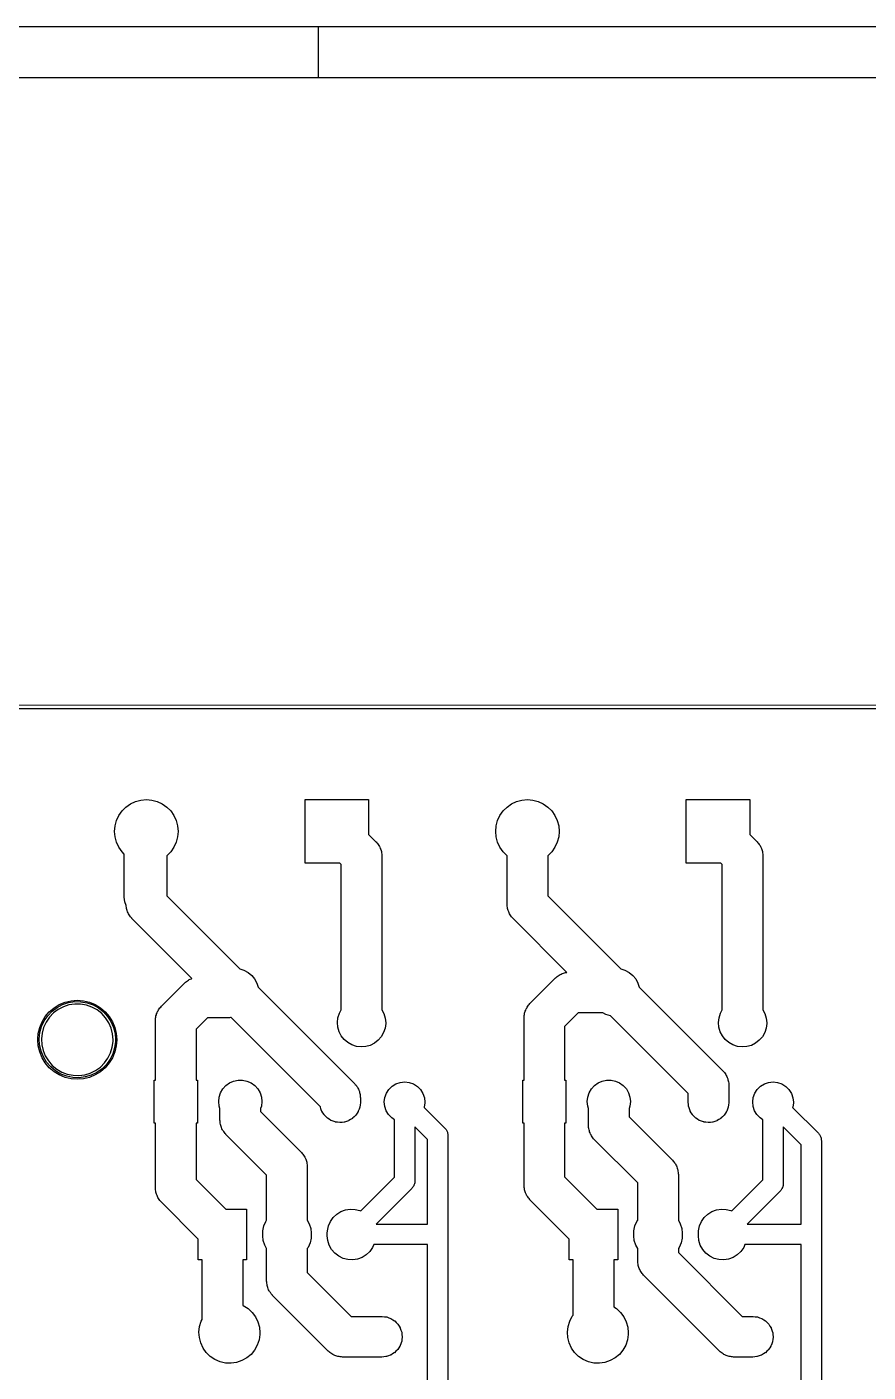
# Model space of a CAD drawing. Extents: x 10 to 287, y -200 to -10.
# Drawn here: x 48.5 to 81.6, y -62.9 to -10 of the extents above; entities that cross this region are included whole.
import ezdxf

# ---------------------------------------------------------------- set-up
doc = ezdxf.new("R2010")
doc.units = 0
doc.layers.add('BLACK', color=7, linetype='CONTINUOUS')

msp = doc.modelspace()

# ---------------------------------------------------------------- linework, layer by layer
at = {"layer": 'BLACK', "linetype": 'CONTINUOUS'}
for p, q in [((287.002, -10), (10, -10)), ((60, -12), (60, -10)), ((285.002, -12), (12, -12)), ((33.4913, -36.6809), (206.846, -36.7288)), ((206.771, -36.8788), (33.5663, -36.8309)), ((52.2713, -40.8619), (52.4254, -40.7078)), ((52.4254, -40.7078), (52.6039, -40.5828)), ((52.6039, -40.5828), (52.8014, -40.4907)), ((52.8014, -40.4907), (53.0118, -40.4343)), ((53.0118, -40.4343), (53.2289, -40.4153)), ((53.2289, -40.4153), (53.446, -40.4343)), ((53.446, -40.4343), (53.6564, -40.4907)), ((53.6564, -40.4907), (53.8539, -40.5828)), ((53.8539, -40.5828), (54.0324, -40.7078)), ((54.0324, -40.7078), (54.1865, -40.8619)), ((59.4789, -42.9153), (59.4789, -40.4153)), ((59.4789, -40.4153), (61.9789, -40.4153)), ((61.9789, -40.4153), (61.9789, -41.784)), ((67.2713, -40.8619), (67.4254, -40.7078)), ((67.4254, -40.7078), (67.6039, -40.5828)), ((67.6039, -40.5828), (67.8014, -40.4907)), ((67.8014, -40.4907), (68.0118, -40.4343)), ((68.0118, -40.4343), (68.2289, -40.4153)), ((68.2289, -40.4153), (68.446, -40.4343)), ((68.446, -40.4343), (68.6564, -40.4907)), ((68.6564, -40.4907), (68.8539, -40.5828)), ((68.8539, -40.5828), (69.0324, -40.7078)), ((69.0324, -40.7078), (69.1864, -40.8619)), ((74.4789, -42.9153), (74.4789, -40.4153)), ((74.4789, -40.4153), (76.9789, -40.4153)), ((76.9789, -40.4153), (76.9789, -41.784)), ((51.9979, -41.4483), (52.0543, -41.2378)), ((52.0543, -41.2378), (52.1464, -41.0403)), ((52.1464, -41.0403), (52.2713, -40.8619)), ((54.1865, -40.8619), (54.3114, -41.0403)), ((54.3114, -41.0403), (54.4035, -41.2378)), ((54.4035, -41.2378), (54.4599, -41.4483)), ((66.9979, -41.4483), (67.0543, -41.2378)), ((67.0543, -41.2378), (67.1464, -41.0403)), ((67.1464, -41.0403), (67.2713, -40.8619)), ((69.1864, -40.8619), (69.3114, -41.0403)), ((69.3114, -41.0403), (69.4035, -41.2378)), ((69.4035, -41.2378), (69.4599, -41.4483)), ((51.9789, -41.6653), (51.9979, -41.4483)), ((51.9979, -41.8824), (51.9789, -41.6653)), ((54.4599, -41.4483), (54.4789, -41.6653)), ((54.4789, -41.6653), (54.4599, -41.8824)), ((61.9789, -41.784), (62.2657, -42.0708)), ((66.9789, -41.6653), (66.9979, -41.4483)), ((66.9979, -41.8824), (66.9789, -41.6653)), ((69.4599, -41.4483), (69.4789, -41.6653)), ((69.4789, -41.6653), (69.4599, -41.8824)), ((76.9789, -41.784), (77.2657, -42.0708)), ((52.0543, -42.0929), (51.9979, -41.8824)), ((52.1464, -42.2903), (52.0543, -42.0929)), ((52.2713, -42.4688), (52.1464, -42.2903)), ((54.3114, -42.2903), (54.1865, -42.4688)), ((54.4035, -42.0929), (54.3114, -42.2903)), ((54.4599, -41.8824), (54.4035, -42.0929)), ((62.2657, -42.0708), (62.2735, -42.0787)), ((62.2735, -42.0787), (62.2984, -42.1108)), ((62.2984, -42.1108), (62.327, -42.1395)), ((62.327, -42.1395), (62.3529, -42.181)), ((62.3529, -42.181), (62.3828, -42.2196)), ((62.3828, -42.2196), (62.4, -42.2564)), ((62.4, -42.2564), (62.4215, -42.2908)), ((62.4215, -42.2908), (62.4375, -42.337)), ((62.4375, -42.337), (62.4582, -42.3813)), ((67.0543, -42.0929), (66.9979, -41.8824)), ((67.1464, -42.2903), (67.0543, -42.0929)), ((67.2713, -42.4688), (67.1464, -42.2903)), ((69.3114, -42.2903), (69.1864, -42.4688)), ((69.4035, -42.0929), (69.3114, -42.2903)), ((69.4599, -41.8824), (69.4035, -42.0929)), ((77.2657, -42.0708), (77.2735, -42.0787)), ((77.2735, -42.0787), (77.2984, -42.1108)), ((77.2984, -42.1108), (77.327, -42.1395)), ((77.327, -42.1395), (77.3529, -42.181)), ((77.3529, -42.181), (77.3828, -42.2196)), ((77.3828, -42.2196), (77.4, -42.2564)), ((77.4, -42.2564), (77.4215, -42.2908)), ((77.4215, -42.2908), (77.4376, -42.337)), ((77.4376, -42.337), (77.4582, -42.3813)), ((52.36, -42.5575), (52.2713, -42.4688)), ((52.36, -44.2572), (52.36, -42.5575)), ((54.0324, -42.6229), (54.0289, -42.6253)), ((54.0289, -42.6253), (54.0289, -44.1975)), ((54.1865, -42.4688), (54.0324, -42.6229)), ((62.4582, -42.3813), (62.4668, -42.4209)), ((62.4668, -42.4209), (62.4801, -42.4592)), ((62.4801, -42.4592), (62.4856, -42.5078)), ((62.4856, -42.5078), (62.4959, -42.5556)), ((62.4959, -42.5556), (62.4955, -42.5962)), ((62.4955, -42.5962), (62.5, -42.6365)), ((62.5, -42.6365), (62.5, -48.6907)), ((67.4254, -42.6229), (67.2713, -42.4688)), ((67.4289, -42.6253), (67.4254, -42.6229)), ((67.4289, -44.5289), (67.4289, -42.6253)), ((69.0324, -42.6229), (69.0289, -42.6253)), ((69.0289, -42.6253), (69.0289, -44.1975)), ((69.1864, -42.4688), (69.0324, -42.6229)), ((77.4582, -42.3813), (77.4668, -42.4209)), ((77.4668, -42.4209), (77.4801, -42.4592)), ((77.4801, -42.4592), (77.4856, -42.5078)), ((77.4856, -42.5078), (77.4959, -42.5556)), ((77.4959, -42.5556), (77.4955, -42.5962)), ((77.4955, -42.5962), (77.5, -42.6365)), ((77.5, -42.6365), (77.5, -48.6907)), ((60.8475, -42.9153), (59.4789, -42.9153)), ((60.9, -42.9678), (60.8475, -42.9153)), ((60.9, -48.6926), (60.9, -42.9678)), ((75.8475, -42.9153), (74.4789, -42.9153)), ((75.9, -42.9678), (75.8475, -42.9153)), ((75.9, -48.6926), (75.9, -42.9678)), ((52.3799, -44.4344), (52.36, -44.2572)), ((52.4332, -44.5876), (52.3799, -44.4344)), ((54.0289, -44.1975), (56.9051, -47.0738)), ((69.0289, -44.1975), (71.9051, -47.0738)), ((52.433, -44.6097), (52.4332, -44.5876)), ((52.4433, -44.6575), (52.433, -44.6097)), ((52.4488, -44.7061), (52.4433, -44.6575)), ((52.4621, -44.7444), (52.4488, -44.7061)), ((52.4707, -44.7841), (52.4621, -44.7444)), ((52.4913, -44.8284), (52.4707, -44.7841)), ((52.5074, -44.8746), (52.4913, -44.8284)), ((52.5289, -44.909), (52.5074, -44.8746)), ((52.5461, -44.9457), (52.5289, -44.909)), ((52.576, -44.9843), (52.5461, -44.9457)), ((52.6019, -45.0258), (52.576, -44.9843)), ((67.4334, -44.5692), (67.4289, -44.5289)), ((67.433, -44.6097), (67.4334, -44.5692)), ((67.4433, -44.6575), (67.433, -44.6097)), ((67.4488, -44.7061), (67.4433, -44.6575)), ((67.4621, -44.7444), (67.4488, -44.7061)), ((67.4707, -44.7841), (67.4621, -44.7444)), ((67.4913, -44.8284), (67.4707, -44.7841)), ((67.5074, -44.8746), (67.4913, -44.8284)), ((67.5289, -44.909), (67.5074, -44.8746)), ((67.5461, -44.9457), (67.5289, -44.909)), ((67.576, -44.9843), (67.5461, -44.9457)), ((67.6019, -45.0258), (67.576, -44.9843)), ((52.6305, -45.0546), (52.6019, -45.0258)), ((52.6554, -45.0866), (52.6305, -45.0546)), ((52.6632, -45.0946), (52.6554, -45.0866)), ((55.0214, -47.4527), (52.6632, -45.0946)), ((67.6305, -45.0546), (67.6019, -45.0258)), ((67.6554, -45.0866), (67.6305, -45.0546)), ((67.6632, -45.0946), (67.6554, -45.0866)), ((69.781, -47.2124), (67.6632, -45.0946)), ((56.9051, -47.0738), (57.0681, -47.1242)), ((71.9051, -47.0738), (72.0681, -47.1242)), ((53.82, -48.5486), (54.7343, -47.6343)), ((54.7343, -47.6343), (54.7423, -47.6265)), ((54.7423, -47.6265), (54.7743, -47.6016)), ((54.7743, -47.6016), (54.8031, -47.573)), ((54.8031, -47.573), (54.8446, -47.5471)), ((54.8446, -47.5471), (54.8832, -47.5172)), ((54.8832, -47.5172), (54.9199, -47.5)), ((54.9199, -47.5), (54.9543, -47.4785)), ((54.9543, -47.4785), (55.0005, -47.4625)), ((55.0005, -47.4625), (55.0214, -47.4527)), ((57.0681, -47.1242), (57.2312, -47.2124)), ((57.2312, -47.2124), (57.3741, -47.3306)), ((57.3741, -47.3306), (57.4913, -47.4743)), ((57.4913, -47.4743), (57.5783, -47.638)), ((57.5783, -47.638), (57.6254, -47.7941)), ((68.3282, -48.4404), (69.3343, -47.4343)), ((69.3343, -47.4343), (69.3423, -47.4265)), ((69.3423, -47.4265), (69.3743, -47.4016)), ((69.3743, -47.4016), (69.4031, -47.373)), ((69.4031, -47.373), (69.4446, -47.3471)), ((69.4446, -47.3471), (69.4832, -47.3172)), ((69.4832, -47.3172), (69.5199, -47.3)), ((69.5199, -47.3), (69.5543, -47.2785)), ((69.5543, -47.2785), (69.6005, -47.2625)), ((69.6005, -47.2625), (69.6448, -47.2418)), ((69.6448, -47.2418), (69.6845, -47.2332)), ((69.6845, -47.2332), (69.7228, -47.2199)), ((69.7228, -47.2199), (69.7714, -47.2144)), ((69.7714, -47.2144), (69.781, -47.2124)), ((72.0681, -47.1242), (72.2312, -47.2124)), ((72.2312, -47.2124), (72.3741, -47.3306)), ((72.3741, -47.3306), (72.4913, -47.4743)), ((72.4913, -47.4743), (72.5783, -47.638)), ((72.5783, -47.638), (72.6254, -47.7941)), ((57.6254, -47.7941), (61.4207, -51.5893)), ((72.6254, -47.7941), (75.9207, -51.0893)), ((49.4093, -48.7665), (49.5949, -48.608)), ((49.5188, -48.74), (49.7154, -48.5924)), ((49.7576, -48.6731), (49.5729, -48.8118)), ((49.5949, -48.608), (49.8029, -48.4805)), ((49.7154, -48.5924), (49.9335, -48.4789)), ((49.9625, -48.5664), (49.7576, -48.6731)), ((49.8029, -48.4805), (50.0283, -48.3871)), ((49.9335, -48.4789), (50.1671, -48.4025)), ((50.1821, -48.4946), (49.9625, -48.5664)), ((50.0283, -48.3871), (50.2656, -48.3302)), ((50.1671, -48.4025), (50.4101, -48.3654)), ((50.4105, -48.4597), (50.1821, -48.4946)), ((50.2656, -48.3302), (50.5089, -48.311)), ((50.4101, -48.3654), (50.6559, -48.3684)), ((50.6415, -48.4625), (50.4105, -48.4597)), ((50.5089, -48.311), (50.7521, -48.3302)), ((50.869, -48.503), (50.6415, -48.4625)), ((50.6559, -48.3684), (50.8979, -48.4115)), ((50.7521, -48.3302), (50.9894, -48.3871)), ((51.0868, -48.5801), (50.869, -48.503)), ((50.8979, -48.4115), (51.1296, -48.4935)), ((50.9894, -48.3871), (51.2148, -48.4805)), ((51.289, -48.6918), (51.0868, -48.5801)), ((51.1296, -48.4935), (51.3448, -48.6123)), ((51.2148, -48.4805), (51.4229, -48.608)), ((51.4704, -48.835), (51.289, -48.6918)), ((51.3448, -48.6123), (51.5377, -48.7647)), ((51.4229, -48.608), (51.6084, -48.7665)), ((53.6911, -48.7245), (53.7087, -48.688)), ((53.7087, -48.688), (53.7392, -48.6498)), ((53.7392, -48.6498), (53.7657, -48.6087)), ((53.7657, -48.6087), (53.7947, -48.5803)), ((53.7947, -48.5803), (53.82, -48.5486)), ((60.8268, -48.8258), (60.9, -48.6926)), ((62.5, -48.6907), (62.5783, -48.838)), ((68.1393, -48.7404), (68.1606, -48.6964)), ((68.1606, -48.6964), (68.1773, -48.6504)), ((68.1773, -48.6504), (68.1993, -48.6163)), ((68.1993, -48.6163), (68.2169, -48.5798)), ((68.2169, -48.5798), (68.2474, -48.5416)), ((68.2474, -48.5416), (68.2739, -48.5005)), ((68.2739, -48.5005), (68.3029, -48.4721)), ((68.3029, -48.4721), (68.3282, -48.4404)), ((75.8268, -48.8258), (75.9, -48.6926)), ((77.5, -48.6907), (77.5783, -48.838)), ((49.03, -49.3855), (49.1234, -49.1601)), ((49.107, -49.3438), (49.2105, -49.1208)), ((49.1234, -49.1601), (49.2508, -48.952)), ((49.283, -49.1697), (49.1858, -49.3792)), ((49.2105, -49.1208), (49.349, -48.9177)), ((49.2508, -48.952), (49.4093, -48.7665)), ((49.4132, -48.9788), (49.283, -49.1697)), ((49.349, -48.9177), (49.5188, -48.74)), ((49.5729, -48.8118), (49.4132, -48.9788)), ((51.6258, -49.0059), (51.4704, -48.835)), ((51.5377, -48.7647), (51.7032, -48.9465)), ((51.6084, -48.7665), (51.7669, -48.952)), ((51.7513, -49.1998), (51.6258, -49.0059)), ((51.7032, -48.9465), (51.8367, -49.1529)), ((51.8435, -49.4117), (51.7513, -49.1998)), ((51.7669, -48.952), (51.8944, -49.1601)), ((51.8367, -49.1529), (51.9347, -49.3783)), ((51.8944, -49.1601), (51.9878, -49.3855)), ((53.5857, -49.1143), (53.5858, -49.1031)), ((53.5857, -51.45), (53.5857, -49.1143)), ((53.5858, -49.1031), (53.5909, -49.0629)), ((53.5909, -49.0629), (53.591, -49.0224)), ((53.591, -49.0224), (53.602, -48.9747)), ((53.602, -48.9747), (53.6081, -48.9262)), ((53.6081, -48.9262), (53.622, -48.8881)), ((53.622, -48.8881), (53.6311, -48.8486)), ((53.6311, -48.8486), (53.6524, -48.8045)), ((53.6524, -48.8045), (53.6691, -48.7586)), ((53.6691, -48.7586), (53.6911, -48.7245)), ((55.6314, -49), (55.1857, -49.4457)), ((56.5, -49), (55.6314, -49)), ((56.5403, -48.9955), (56.5, -49)), ((56.5644, -48.9957), (56.5403, -48.9955)), ((60.077, -52.5084), (56.5644, -48.9957)), ((60.7501, -49.1867), (60.7708, -49.0025)), ((60.7656, -49.3715), (60.7501, -49.1867)), ((60.7708, -49.0025), (60.8268, -48.8258)), ((62.5783, -48.838), (62.6319, -49.0155)), ((62.6496, -49.2265), (62.6264, -49.4105)), ((62.6319, -49.0155), (62.65, -49.2)), ((62.65, -49.2), (62.6496, -49.2265)), ((68.0939, -48.995), (68.099, -48.9547)), ((68.0939, -49.0061), (68.0939, -48.995)), ((68.0939, -51.45), (68.0939, -49.0061)), ((68.099, -48.9547), (68.0992, -48.9142)), ((68.0992, -48.9142), (68.1102, -48.8665)), ((68.1102, -48.8665), (68.1163, -48.818)), ((68.1163, -48.818), (68.1302, -48.7799)), ((68.1302, -48.7799), (68.1393, -48.7404)), ((70.2314, -48.8), (69.6939, -49.3375)), ((71.1934, -48.8), (70.2314, -48.8)), ((71.3197, -48.8705), (71.1934, -48.8)), ((71.496, -48.9278), (71.3197, -48.8705)), ((71.4965, -48.9279), (71.496, -48.9278)), ((74.555, -51.9864), (71.4965, -48.9279)), ((75.7501, -49.1867), (75.7708, -49.0025)), ((75.7656, -49.3715), (75.7501, -49.1867)), ((75.7708, -49.0025), (75.8268, -48.8258)), ((77.5783, -48.838), (77.6319, -49.0155)), ((77.6496, -49.2265), (77.6264, -49.4105)), ((77.6319, -49.0155), (77.65, -49.2)), ((77.65, -49.2), (77.6496, -49.2265)), ((48.9566, -49.8316), (48.973, -49.6228)), ((48.973, -49.6228), (49.03, -49.3855)), ((49.0152, -49.8251), (49.0413, -49.5806)), ((49.0413, -49.5806), (49.107, -49.3438)), ((49.124, -49.6019), (49.0995, -49.8316)), ((49.1858, -49.3792), (49.124, -49.6019)), ((51.8997, -49.6358), (51.8435, -49.4117)), ((51.9187, -49.866), (51.8997, -49.6358)), ((51.9347, -49.3783), (51.9946, -49.6167)), ((51.9878, -49.3855), (52.0447, -49.6228)), ((51.9946, -49.6167), (52.0147, -49.8617)), ((52.0447, -49.6228), (52.0639, -49.866)), ((55.1857, -49.4457), (55.1857, -51.45)), ((60.8167, -49.5497), (60.7656, -49.3715)), ((60.9015, -49.7146), (60.8167, -49.5497)), ((61.0166, -49.8599), (60.9015, -49.7146)), ((62.4763, -49.7476), (62.3551, -49.888)), ((62.5679, -49.5864), (62.4763, -49.7476)), ((62.6264, -49.4105), (62.5679, -49.5864)), ((69.6939, -49.3375), (69.6939, -51.45)), ((75.8167, -49.5497), (75.7656, -49.3715)), ((75.9015, -49.7146), (75.8167, -49.5497)), ((76.0166, -49.8599), (75.9015, -49.7146)), ((77.4763, -49.7476), (77.3551, -49.888)), ((77.5679, -49.5864), (77.4763, -49.7476)), ((77.6264, -49.4105), (77.5679, -49.5864)), ((48.9539, -49.866), (48.9566, -49.8316)), ((48.973, -50.1093), (48.9539, -49.866)), ((49.03, -50.3466), (48.973, -50.1093)), ((49.0293, -50.0705), (49.0152, -49.8251)), ((49.0834, -50.3103), (49.0293, -50.0705)), ((49.0995, -49.8316), (49.1128, -50.0623)), ((49.1128, -50.0623), (49.1636, -50.2876)), ((49.1636, -50.2876), (49.2505, -50.5017)), ((51.8197, -50.385), (51.8868, -50.164)), ((51.8868, -50.164), (51.917, -49.9349)), ((51.9809, -50.1787), (51.9094, -50.4139)), ((51.917, -49.9349), (51.9187, -49.866)), ((52.0129, -49.935), (51.9809, -50.1787)), ((52.0447, -50.1093), (51.9878, -50.3466)), ((52.0147, -49.8617), (52.0129, -49.935)), ((52.0639, -49.866), (52.0447, -50.1093)), ((61.1578, -49.9801), (61.0166, -49.8599)), ((61.3197, -50.0705), (61.1578, -49.9801)), ((61.496, -50.1278), (61.3197, -50.0705)), ((61.6801, -50.1498), (61.496, -50.1278)), ((61.865, -50.1356), (61.6801, -50.1498)), ((62.0435, -50.0857), (61.865, -50.1356)), ((62.209, -50.0021), (62.0435, -50.0857)), ((62.3551, -49.888), (62.209, -50.0021)), ((76.1578, -49.9801), (76.0166, -49.8599)), ((76.3197, -50.0705), (76.1578, -49.9801)), ((76.496, -50.1278), (76.3197, -50.0705)), ((76.6801, -50.1498), (76.496, -50.1278)), ((76.865, -50.1356), (76.6801, -50.1498)), ((77.0435, -50.0857), (76.865, -50.1356)), ((77.209, -50.0021), (77.0435, -50.0857)), ((77.3551, -49.888), (77.209, -50.0021)), ((49.1234, -50.572), (49.03, -50.3466)), ((49.1758, -50.538), (49.0834, -50.3103)), ((49.2508, -50.78), (49.1234, -50.572)), ((49.3043, -50.7476), (49.1758, -50.538)), ((49.2505, -50.5017), (49.3712, -50.6987)), ((49.4093, -50.9656), (49.2508, -50.78)), ((49.4652, -50.9334), (49.3043, -50.7476)), ((49.3712, -50.6987), (49.5225, -50.8733)), ((51.4188, -50.9429), (51.5825, -50.7798)), ((51.5825, -50.7798), (51.7173, -50.5922)), ((51.7669, -50.78), (51.6084, -50.9656)), ((51.8005, -50.6343), (51.657, -50.8339)), ((51.7173, -50.5922), (51.8197, -50.385)), ((51.8944, -50.572), (51.7669, -50.78)), ((51.9094, -50.4139), (51.8005, -50.6343)), ((51.9878, -50.3466), (51.8944, -50.572)), ((49.5949, -51.1241), (49.4093, -50.9656)), ((49.6544, -51.0904), (49.4652, -50.9334)), ((49.5225, -50.8733), (49.7002, -51.0209)), ((49.8029, -51.2516), (49.5949, -51.1241)), ((49.8666, -51.2145), (49.6544, -51.0904)), ((49.7002, -51.0209), (49.8997, -51.1375)), ((50.0283, -51.3449), (49.8029, -51.2516)), ((50.0962, -51.3021), (49.8666, -51.2145)), ((49.8997, -51.1375), (50.1155, -51.2199)), ((50.2656, -51.4019), (50.0283, -51.3449)), ((50.3371, -51.3512), (50.0962, -51.3021)), ((50.1155, -51.2199), (50.3419, -51.2659)), ((50.5828, -51.3602), (50.3371, -51.3512)), ((50.3419, -51.2659), (50.5728, -51.2744)), ((50.5728, -51.2744), (50.802, -51.245)), ((50.8266, -51.3289), (50.5828, -51.3602)), ((50.9894, -51.3449), (50.7521, -51.4019)), ((50.802, -51.245), (51.0233, -51.1787)), ((51.062, -51.2583), (50.8266, -51.3289)), ((51.2148, -51.2516), (50.9894, -51.3449)), ((51.0233, -51.1787), (51.2308, -51.077)), ((51.2828, -51.1501), (51.062, -51.2583)), ((51.4229, -51.1241), (51.2148, -51.2516)), ((51.2308, -51.077), (51.4188, -50.9429)), ((51.4829, -51.0074), (51.2828, -51.1501)), ((51.6084, -50.9656), (51.4229, -51.1241)), ((51.657, -50.8339), (51.4829, -51.0074)), ((75.9207, -51.0893), (75.9285, -51.0973)), ((75.9285, -51.0973), (75.9534, -51.1293)), ((75.9534, -51.1293), (75.982, -51.1581)), ((75.982, -51.1581), (76.0079, -51.1996)), ((76.0079, -51.1996), (76.0378, -51.2382)), ((76.0378, -51.2382), (76.055, -51.2749)), ((76.055, -51.2749), (76.0765, -51.3093)), ((76.0765, -51.3093), (76.0925, -51.3555)), ((76.0925, -51.3555), (76.1132, -51.3998)), ((50.5089, -51.421), (50.2656, -51.4019)), ((50.7521, -51.4019), (50.5089, -51.421)), ((53.5357, -53.15), (53.5357, -51.45)), ((53.5357, -51.45), (53.5857, -51.45)), ((55.1857, -51.45), (55.2357, -51.45)), ((55.2357, -51.45), (55.2357, -53.15)), ((56.1492, -51.9543), (56.238, -51.8004)), ((56.238, -51.8004), (56.3569, -51.6683)), ((56.3569, -51.6683), (56.5007, -51.5639)), ((56.5007, -51.5639), (56.663, -51.4916)), ((56.663, -51.4916), (56.8368, -51.4547)), ((56.8368, -51.4547), (57.0145, -51.4547)), ((57.0145, -51.4547), (57.1884, -51.4916)), ((57.1884, -51.4916), (57.3507, -51.5639)), ((57.3507, -51.5639), (57.4945, -51.6683)), ((57.4945, -51.6683), (57.6134, -51.8004)), ((57.6134, -51.8004), (57.7022, -51.9543)), ((61.4207, -51.5893), (61.4285, -51.5973)), ((61.4285, -51.5973), (61.4534, -51.6293)), ((61.4534, -51.6293), (61.482, -51.6581)), ((61.482, -51.6581), (61.5079, -51.6996)), ((61.5079, -51.6996), (61.5378, -51.7382)), ((61.5378, -51.7382), (61.555, -51.7749)), ((61.555, -51.7749), (61.5765, -51.8093)), ((61.5765, -51.8093), (61.5925, -51.8555)), ((61.5925, -51.8555), (61.6132, -51.8998)), ((62.6784, -51.9693), (62.775, -51.8194)), ((62.775, -51.8194), (62.9025, -51.6946)), ((62.9025, -51.6946), (63.0544, -51.6011)), ((63.0544, -51.6011), (63.2232, -51.5437)), ((63.2232, -51.5437), (63.4006, -51.525)), ((63.4006, -51.525), (63.5777, -51.5461)), ((63.5777, -51.5461), (63.7457, -51.606)), ((63.7457, -51.606), (63.8963, -51.7015)), ((63.8963, -51.7015), (64.022, -51.8281)), ((64.022, -51.8281), (64.1165, -51.9793)), ((68.0439, -53.15), (68.0439, -51.45)), ((68.0439, -51.45), (68.0939, -51.45)), ((69.6939, -51.45), (69.7439, -51.45)), ((69.7439, -51.45), (69.7439, -53.15)), ((70.6574, -51.9543), (70.7462, -51.8004)), ((70.7462, -51.8004), (70.8651, -51.6683)), ((70.8651, -51.6683), (71.0089, -51.5639)), ((71.0089, -51.5639), (71.1712, -51.4916)), ((71.1712, -51.4916), (71.345, -51.4547)), ((71.345, -51.4547), (71.5227, -51.4547)), ((71.5227, -51.4547), (71.6965, -51.4916)), ((71.6965, -51.4916), (71.8589, -51.5639)), ((71.8589, -51.5639), (72.0026, -51.6683)), ((72.0026, -51.6683), (72.1215, -51.8004)), ((72.1215, -51.8004), (72.2104, -51.9543)), ((76.1132, -51.3998), (76.1218, -51.4395)), ((76.1218, -51.4395), (76.1351, -51.4778)), ((76.1351, -51.4778), (76.1406, -51.5264)), ((76.1406, -51.5264), (76.1509, -51.5742)), ((76.1509, -51.5742), (76.1505, -51.6147)), ((76.1505, -51.6147), (76.155, -51.655)), ((76.155, -51.655), (76.155, -52.325)), ((77.1784, -51.9693), (77.275, -51.8194)), ((77.275, -51.8194), (77.4025, -51.6946)), ((77.4025, -51.6946), (77.5544, -51.6011)), ((77.5544, -51.6011), (77.7232, -51.5437)), ((77.7232, -51.5437), (77.9006, -51.525)), ((77.9006, -51.525), (78.0777, -51.5461)), ((78.0777, -51.5461), (78.2457, -51.606)), ((78.2457, -51.606), (78.3963, -51.7015)), ((78.3963, -51.7015), (78.522, -51.8281)), ((78.522, -51.8281), (78.6165, -51.9793)), ((56.0757, -52.3), (56.0943, -52.1233)), ((56.0943, -52.4767), (56.0757, -52.3)), ((56.0943, -52.1233), (56.1492, -51.9543)), ((57.7022, -51.9543), (57.7571, -52.1233)), ((57.7571, -52.1233), (57.7757, -52.3)), ((57.7757, -52.3), (57.7571, -52.4767)), ((61.6132, -51.8998), (61.6218, -51.9395)), ((61.6218, -51.9395), (61.6351, -51.9778)), ((61.6351, -51.9778), (61.6406, -52.0264)), ((61.6406, -52.0264), (61.6509, -52.0742)), ((61.6547, -52.3473), (61.643, -52.4301)), ((61.6509, -52.0742), (61.6505, -52.1147)), ((61.6505, -52.1147), (61.655, -52.155)), ((61.6548, -52.3369), (61.6547, -52.3473)), ((61.6549, -52.3362), (61.6548, -52.3369)), ((61.655, -52.325), (61.6549, -52.3362)), ((61.655, -52.155), (61.655, -52.325)), ((62.5951, -52.3138), (62.6174, -52.1369)), ((62.6125, -52.4913), (62.5951, -52.3138)), ((62.6174, -52.1369), (62.6784, -51.9693)), ((64.1165, -51.9793), (64.1751, -52.1478)), ((64.1947, -52.3473), (64.1699, -52.524)), ((64.1751, -52.1478), (64.195, -52.325)), ((64.195, -52.325), (64.1947, -52.3473)), ((70.5839, -52.3), (70.6024, -52.1233)), ((70.6024, -52.4767), (70.5839, -52.3)), ((70.6024, -52.1233), (70.6574, -51.9543)), ((72.2104, -51.9543), (72.2653, -52.1233)), ((72.2653, -52.1233), (72.2839, -52.3)), ((72.2839, -52.3), (72.2653, -52.4767)), ((74.555, -52.325), (74.555, -51.9864)), ((74.5643, -52.4081), (74.555, -52.325)), ((74.5725, -52.4913), (74.5643, -52.4081)), ((76.1547, -52.3473), (76.1431, -52.4301)), ((76.1548, -52.3369), (76.1547, -52.3473)), ((76.1549, -52.3362), (76.1548, -52.3369)), ((76.155, -52.325), (76.1549, -52.3362)), ((77.0951, -52.3138), (77.1174, -52.1369)), ((77.1125, -52.4913), (77.0951, -52.3138)), ((77.1174, -52.1369), (77.1784, -51.9693)), ((78.6165, -51.9793), (78.6751, -52.1478)), ((78.6947, -52.3473), (78.6699, -52.524)), ((78.6751, -52.1478), (78.695, -52.325)), ((78.695, -52.325), (78.6947, -52.3473)), ((56.1257, -52.5734), (56.0943, -52.4767)), ((56.1257, -53.0257), (56.1257, -52.5734)), ((57.7571, -52.4767), (57.7257, -52.5734)), ((57.7257, -52.5734), (57.7257, -52.6943)), ((57.7257, -52.6943), (59.3296, -54.2982)), ((60.1024, -52.5812), (60.077, -52.5084)), ((60.1288, -52.6606), (60.1024, -52.5812)), ((60.1317, -52.6654), (60.1288, -52.6606)), ((60.1335, -52.6707), (60.1317, -52.6654)), ((60.1778, -52.7416), (60.1335, -52.6707)), ((60.2212, -52.8131), (60.1778, -52.7416)), ((60.2251, -52.8172), (60.2212, -52.8131)), ((60.228, -52.8219), (60.2251, -52.8172)), ((60.287, -52.8812), (60.228, -52.8219)), ((60.3451, -52.9414), (60.287, -52.8812)), ((60.3498, -52.9445), (60.3451, -52.9414)), ((60.3537, -52.9485), (60.3498, -52.9445)), ((61.4073, -52.8969), (61.3475, -52.9554)), ((61.4678, -52.8392), (61.4073, -52.8969)), ((61.4709, -52.8346), (61.4678, -52.8392)), ((61.475, -52.8306), (61.4709, -52.8346)), ((61.5202, -52.7603), (61.475, -52.8306)), ((61.5665, -52.6907), (61.5202, -52.7603)), ((61.5685, -52.6854), (61.5665, -52.6907)), ((61.5716, -52.6807), (61.5685, -52.6854)), ((61.6002, -52.6021), (61.5716, -52.6807)), ((61.6299, -52.524), (61.6002, -52.6021)), ((61.6306, -52.5184), (61.6299, -52.524)), ((61.6326, -52.5131), (61.6306, -52.5184)), ((61.643, -52.4301), (61.6326, -52.5131)), ((62.6688, -52.6606), (62.6125, -52.4913)), ((62.7612, -52.8131), (62.6688, -52.6606)), ((62.8851, -52.9414), (62.7612, -52.8131)), ((62.995, -53.0134), (62.8851, -52.9414)), ((64.1699, -52.524), (64.1671, -52.5314)), ((64.1671, -52.5314), (64.9828, -53.3472)), ((70.6339, -52.5734), (70.6024, -52.4767)), ((70.6339, -53.2339), (70.6339, -52.5734)), ((72.2653, -52.4767), (72.2339, -52.5734)), ((72.2339, -52.5734), (72.2339, -52.9025)), ((72.2339, -52.9025), (73.9346, -54.6032)), ((74.5743, -52.4967), (74.5725, -52.4913)), ((74.5749, -52.5022), (74.5743, -52.4967)), ((74.6024, -52.5812), (74.5749, -52.5022)), ((74.6288, -52.6606), (74.6024, -52.5812)), ((74.6317, -52.6654), (74.6288, -52.6606)), ((74.6335, -52.6707), (74.6317, -52.6654)), ((74.6778, -52.7416), (74.6335, -52.6707)), ((74.7212, -52.8131), (74.6778, -52.7416)), ((74.7251, -52.8172), (74.7212, -52.8131)), ((74.728, -52.8219), (74.7251, -52.8172)), ((74.787, -52.8812), (74.728, -52.8219)), ((74.8451, -52.9414), (74.787, -52.8812)), ((74.8498, -52.9445), (74.8451, -52.9414)), ((74.8537, -52.9485), (74.8498, -52.9445)), ((75.9073, -52.8969), (75.8475, -52.9554)), ((75.9678, -52.8392), (75.9073, -52.8969)), ((75.9709, -52.8346), (75.9678, -52.8392)), ((75.975, -52.8306), (75.9709, -52.8346)), ((76.0202, -52.7603), (75.975, -52.8306)), ((76.0665, -52.6907), (76.0202, -52.7603)), ((76.0685, -52.6854), (76.0665, -52.6907)), ((76.0716, -52.6807), (76.0685, -52.6854)), ((76.1002, -52.6021), (76.0716, -52.6807)), ((76.1299, -52.524), (76.1002, -52.6021)), ((76.1306, -52.5184), (76.1299, -52.524)), ((76.1326, -52.5131), (76.1306, -52.5184)), ((76.1431, -52.4301), (76.1326, -52.5131)), ((77.1688, -52.6606), (77.1125, -52.4913)), ((77.2612, -52.8131), (77.1688, -52.6606)), ((77.3851, -52.9414), (77.2612, -52.8131)), ((77.495, -53.0134), (77.3851, -52.9414)), ((78.6699, -52.524), (78.6671, -52.5314)), ((78.6671, -52.5314), (79.6828, -53.5472)), ((53.5857, -53.15), (53.5357, -53.15)), ((53.5857, -55.6914), (53.5857, -53.15)), ((55.2357, -53.15), (55.1857, -53.15)), ((55.1857, -53.15), (55.1857, -55.3601)), ((56.1302, -53.066), (56.1257, -53.0257)), ((56.1298, -53.1065), (56.1302, -53.066)), ((56.1401, -53.1543), (56.1298, -53.1065)), ((56.1456, -53.2029), (56.1401, -53.1543)), ((56.1589, -53.2412), (56.1456, -53.2029)), ((56.1675, -53.2809), (56.1589, -53.2412)), ((56.1881, -53.3252), (56.1675, -53.2809)), ((56.2042, -53.3714), (56.1881, -53.3252)), ((56.2257, -53.4058), (56.2042, -53.3714)), ((56.2429, -53.4425), (56.2257, -53.4058)), ((56.2728, -53.4811), (56.2429, -53.4425)), ((60.4243, -52.9933), (60.3537, -52.9485)), ((60.4943, -53.0391), (60.4243, -52.9933)), ((60.4996, -53.041), (60.4943, -53.0391)), ((60.5043, -53.044), (60.4996, -53.041)), ((60.583, -53.0721), (60.5043, -53.044)), ((60.6615, -53.1012), (60.583, -53.0721)), ((60.667, -53.102), (60.6615, -53.1012)), ((60.6723, -53.1039), (60.667, -53.102)), ((60.7553, -53.1138), (60.6723, -53.1039)), ((60.8382, -53.1248), (60.7553, -53.1138)), ((60.8438, -53.1243), (60.8382, -53.1248)), ((60.8494, -53.125), (60.8438, -53.1243)), ((60.9326, -53.1162), (60.8494, -53.125)), ((61.0159, -53.1087), (60.9326, -53.1162)), ((61.0212, -53.1069), (61.0159, -53.1087)), ((61.0268, -53.1063), (61.0212, -53.1069)), ((61.106, -53.0794), (61.0268, -53.1063)), ((61.1855, -53.0535), (61.106, -53.0794)), ((61.1903, -53.0507), (61.1855, -53.0535)), ((61.1956, -53.0489), (61.1903, -53.0507)), ((61.2669, -53.005), (61.1956, -53.0489)), ((61.3387, -52.9622), (61.2669, -53.005)), ((61.3427, -52.9584), (61.3387, -52.9622)), ((61.3475, -52.9554), (61.3427, -52.9584)), ((62.995, -55.2728), (62.995, -53.0134)), ((64.3, -53.7957), (63.795, -53.2907)), ((63.795, -53.2907), (63.795, -55.4385)), ((64.9828, -53.3472), (65.0013, -53.3726)), ((65.0013, -53.3726), (65.0236, -53.3949)), ((65.0236, -53.3949), (65.0379, -53.4229)), ((65.0379, -53.4229), (65.0564, -53.4484)), ((65.0564, -53.4484), (65.0661, -53.4783)), ((68.0939, -53.15), (68.0439, -53.15)), ((68.0939, -55.5946), (68.0939, -53.15)), ((69.7439, -53.15), (69.6939, -53.15)), ((69.6939, -53.15), (69.6939, -55.2632)), ((70.6384, -53.2742), (70.6339, -53.2339)), ((70.638, -53.3147), (70.6384, -53.2742)), ((70.6483, -53.3625), (70.638, -53.3147)), ((70.6537, -53.4111), (70.6483, -53.3625)), ((70.6671, -53.4494), (70.6537, -53.4111)), ((70.6757, -53.489), (70.6671, -53.4494)), ((74.9243, -52.9933), (74.8537, -52.9485)), ((74.9943, -53.0391), (74.9243, -52.9933)), ((74.9996, -53.041), (74.9943, -53.0391)), ((75.0043, -53.044), (74.9996, -53.041)), ((75.083, -53.0721), (75.0043, -53.044)), ((75.1615, -53.1012), (75.083, -53.0721)), ((75.167, -53.102), (75.1615, -53.1012)), ((75.1723, -53.1039), (75.167, -53.102)), ((75.2553, -53.1138), (75.1723, -53.1039)), ((75.3382, -53.1248), (75.2553, -53.1138)), ((75.3438, -53.1243), (75.3382, -53.1248)), ((75.3494, -53.125), (75.3438, -53.1243)), ((75.4326, -53.1162), (75.3494, -53.125)), ((75.5159, -53.1087), (75.4326, -53.1162)), ((75.5212, -53.1069), (75.5159, -53.1087)), ((75.5268, -53.1063), (75.5212, -53.1069)), ((75.606, -53.0794), (75.5268, -53.1063)), ((75.6855, -53.0535), (75.606, -53.0794)), ((75.6903, -53.0507), (75.6855, -53.0535)), ((75.6956, -53.0489), (75.6903, -53.0507)), ((75.7669, -53.005), (75.6956, -53.0489)), ((75.8387, -52.9622), (75.7669, -53.005)), ((75.8427, -52.9584), (75.8387, -52.9622)), ((75.8475, -52.9554), (75.8427, -52.9584)), ((77.495, -55.3778), (77.495, -53.0134)), ((79, -53.9957), (78.295, -53.2907)), ((78.295, -53.2907), (78.295, -55.5435)), ((56.2987, -53.5226), (56.2728, -53.4811)), ((56.3273, -53.5514), (56.2987, -53.5226)), ((56.3522, -53.5834), (56.3273, -53.5514)), ((56.36, -53.5914), (56.3522, -53.5834)), ((57.9639, -55.1952), (56.36, -53.5914)), ((64.3, -57.1296), (64.3, -53.7957)), ((65.0661, -53.4783), (65.0804, -53.5064)), ((65.0804, -53.5064), (65.0853, -53.5375)), ((65.0853, -53.5375), (65.0951, -53.5674)), ((65.0951, -53.5674), (65.0951, -53.5989)), ((65.0951, -53.5989), (65.1, -53.63)), ((65.1, -53.63), (65.1, -77.7)), ((70.6963, -53.5333), (70.6757, -53.489)), ((70.7124, -53.5795), (70.6963, -53.5333)), ((70.7339, -53.6139), (70.7124, -53.5795)), ((70.751, -53.6507), (70.7339, -53.6139)), ((70.781, -53.6893), (70.751, -53.6507)), ((70.8069, -53.7308), (70.781, -53.6893)), ((70.8355, -53.7596), (70.8069, -53.7308)), ((70.8603, -53.7916), (70.8355, -53.7596)), ((70.8682, -53.7996), (70.8603, -53.7916)), ((72.5689, -55.5002), (70.8682, -53.7996)), ((79, -57.1296), (79, -53.9957)), ((79.6828, -53.5472), (79.7013, -53.5726)), ((79.7013, -53.5726), (79.7236, -53.5949)), ((79.7236, -53.5949), (79.7379, -53.6229)), ((79.7379, -53.6229), (79.7564, -53.6484)), ((79.7564, -53.6484), (79.7661, -53.6783)), ((79.7661, -53.6783), (79.7804, -53.7064)), ((79.7804, -53.7064), (79.7853, -53.7375)), ((79.7853, -53.7375), (79.7951, -53.7674)), ((79.7951, -53.7674), (79.7951, -53.7989)), ((79.7951, -53.7989), (79.8, -53.83)), ((79.8, -53.83), (79.8, -77.4)), ((59.3296, -54.2982), (59.3374, -54.3061)), ((59.3374, -54.3061), (59.3622, -54.3382)), ((59.3622, -54.3382), (59.3908, -54.3669)), ((59.3908, -54.3669), (59.4167, -54.4084)), ((59.4167, -54.4084), (59.4467, -54.4471)), ((59.4467, -54.4471), (59.4638, -54.4838)), ((59.4638, -54.4838), (59.4853, -54.5182)), ((59.4853, -54.5182), (59.5014, -54.5644)), ((59.5014, -54.5644), (59.5221, -54.6087)), ((59.5221, -54.6087), (59.5307, -54.6483)), ((59.5307, -54.6483), (59.544, -54.6866)), ((59.544, -54.6866), (59.5494, -54.7352)), ((59.5494, -54.7352), (59.5598, -54.783)), ((59.5598, -54.783), (59.5593, -54.8236)), ((59.5593, -54.8236), (59.5639, -54.8639)), ((59.5639, -54.8639), (59.5639, -56.9707)), ((73.9346, -54.6032), (73.9424, -54.6111)), ((73.9424, -54.6111), (73.9672, -54.6432)), ((73.9672, -54.6432), (73.9958, -54.6719)), ((73.9958, -54.6719), (74.0217, -54.7134)), ((74.0217, -54.7134), (74.0517, -54.7521)), ((74.0517, -54.7521), (74.0688, -54.7888)), ((74.0688, -54.7888), (74.0903, -54.8232)), ((74.0903, -54.8232), (74.1064, -54.8694)), ((74.1064, -54.8694), (74.1271, -54.9137)), ((74.1271, -54.9137), (74.1356, -54.9533)), ((74.1356, -54.9533), (74.149, -54.9916)), ((74.149, -54.9916), (74.1544, -55.0402)), ((74.1544, -55.0402), (74.1648, -55.088)), ((55.1857, -55.3601), (56.3552, -56.5296)), ((57.9639, -56.9725), (57.9639, -55.1952)), ((61.6644, -56.6034), (62.995, -55.2728)), ((63.7611, -55.5901), (63.7514, -55.6201)), ((63.7754, -55.5621), (63.7611, -55.5901)), ((63.7803, -55.531), (63.7754, -55.5621)), ((63.7901, -55.501), (63.7803, -55.531)), ((63.795, -55.4385), (63.7901, -55.4696)), ((63.7901, -55.4696), (63.7901, -55.501)), ((69.6939, -55.2632), (70.9602, -56.5296)), ((72.5689, -56.9725), (72.5689, -55.5002)), ((74.1648, -55.088), (74.1643, -55.1286)), ((74.1643, -55.1286), (74.1689, -55.1689)), ((74.1689, -55.1689), (74.1689, -56.9707)), ((76.2694, -56.6034), (77.495, -55.3778)), ((78.295, -55.5435), (78.2901, -55.5746)), ((78.2901, -55.5746), (78.2901, -55.606)), ((53.5902, -55.7317), (53.5857, -55.6914)), ((53.5898, -55.7723), (53.5902, -55.7317)), ((53.6001, -55.8201), (53.5898, -55.7723)), ((53.6056, -55.8687), (53.6001, -55.8201)), ((53.6189, -55.907), (53.6056, -55.8687)), ((53.6275, -55.9466), (53.6189, -55.907)), ((53.6481, -55.9909), (53.6275, -55.9466)), ((53.6642, -56.0371), (53.6481, -55.9909)), ((53.6857, -56.0715), (53.6642, -56.0371)), ((53.7029, -56.1082), (53.6857, -56.0715)), ((53.7328, -56.1469), (53.7029, -56.1082)), ((63.6778, -55.7213), (62.2696, -57.1296)), ((63.6963, -55.6958), (63.6778, -55.7213)), ((63.7186, -55.6736), (63.6963, -55.6958)), ((63.7329, -55.6455), (63.7186, -55.6736)), ((63.7514, -55.6201), (63.7329, -55.6455)), ((68.0984, -55.6349), (68.0939, -55.5946)), ((68.098, -55.6755), (68.0984, -55.6349)), ((68.1083, -55.7233), (68.098, -55.6755)), ((68.1137, -55.7718), (68.1083, -55.7233)), ((68.1271, -55.8101), (68.1137, -55.7718)), ((68.1357, -55.8498), (68.1271, -55.8101)), ((68.1563, -55.8941), (68.1357, -55.8498)), ((68.1724, -55.9403), (68.1563, -55.8941)), ((68.1939, -55.9747), (68.1724, -55.9403)), ((68.211, -56.0114), (68.1939, -55.9747)), ((68.241, -56.0501), (68.211, -56.0114)), ((68.2669, -56.0915), (68.241, -56.0501)), ((68.2955, -56.1203), (68.2669, -56.0915)), ((68.3203, -56.1523), (68.2955, -56.1203)), ((78.1778, -55.8263), (76.8746, -57.1296)), ((78.1963, -55.8008), (78.1778, -55.8263)), ((78.2186, -55.7786), (78.1963, -55.8008)), ((78.2329, -55.7505), (78.2186, -55.7786)), ((78.2514, -55.7251), (78.2329, -55.7505)), ((78.2611, -55.6951), (78.2514, -55.7251)), ((78.2754, -55.6671), (78.2611, -55.6951)), ((78.2803, -55.636), (78.2754, -55.6671)), ((78.2901, -55.606), (78.2803, -55.636)), ((53.7587, -56.1884), (53.7328, -56.1469)), ((53.7873, -56.2171), (53.7587, -56.1884)), ((53.8122, -56.2492), (53.7873, -56.2171)), ((53.82, -56.2571), (53.8122, -56.2492)), ((55.2714, -57.7085), (53.82, -56.2571)), ((56.3552, -56.5296), (57.1764, -56.5296)), ((57.1764, -56.5296), (57.1764, -58.5296)), ((60.7227, -56.7274), (60.8863, -56.626)), ((60.8863, -56.626), (61.067, -56.5595)), ((61.067, -56.5595), (61.2573, -56.5307)), ((61.2573, -56.5307), (61.4496, -56.5408)), ((61.4496, -56.5408), (61.6359, -56.5893)), ((61.6359, -56.5893), (61.6644, -56.6034)), ((68.3282, -56.1603), (68.3203, -56.1523)), ((69.8764, -57.7085), (68.3282, -56.1603)), ((70.9602, -56.5296), (71.7814, -56.5296)), ((71.7814, -56.5296), (71.7814, -58.5296)), ((75.3277, -56.7274), (75.4913, -56.626)), ((75.4913, -56.626), (75.672, -56.5595)), ((75.672, -56.5595), (75.8623, -56.5307)), ((75.8623, -56.5307), (76.0546, -56.5408)), ((76.0546, -56.5408), (76.2409, -56.5893)), ((76.2409, -56.5893), (76.2694, -56.6034)), ((57.856, -57.1941), (57.9324, -57.0174)), ((57.9324, -57.0174), (57.9639, -56.9725)), ((59.5639, -56.9707), (59.6393, -57.1069)), ((59.6393, -57.1069), (59.6969, -57.2906)), ((60.396, -57.1941), (60.4724, -57.0174)), ((60.4724, -57.0174), (60.5828, -56.8597)), ((60.5828, -56.8597), (60.7227, -56.7274)), ((62.2696, -57.1296), (64.3, -57.1296)), ((72.461, -57.1941), (72.5374, -57.0174)), ((72.5374, -57.0174), (72.5689, -56.9725)), ((74.1689, -56.9707), (74.2443, -57.1069)), ((74.2443, -57.1069), (74.3019, -57.2906)), ((75.001, -57.1941), (75.0774, -57.0174)), ((75.0774, -57.0174), (75.1878, -56.8597)), ((75.1878, -56.8597), (75.3277, -56.7274)), ((76.8746, -57.1296), (79, -57.1296)), ((55.2714, -58.5296), (55.2714, -57.7085)), ((57.8114, -57.4821), (57.8166, -57.3825)), ((57.8114, -57.5771), (57.8114, -57.4821)), ((57.8308, -57.7686), (57.8114, -57.5771)), ((57.8166, -57.3825), (57.856, -57.1941)), ((59.7111, -57.6767), (59.6718, -57.8651)), ((59.6969, -57.2906), (59.7164, -57.4821)), ((59.7164, -57.5771), (59.7111, -57.6767)), ((59.7164, -57.4821), (59.7164, -57.5771)), ((60.3514, -57.4821), (60.3566, -57.3825)), ((60.3514, -57.5771), (60.3514, -57.4821)), ((60.3708, -57.7686), (60.3514, -57.5771)), ((60.3566, -57.3825), (60.396, -57.1941)), ((69.8764, -58.5296), (69.8764, -57.7085)), ((72.4164, -57.4821), (72.4216, -57.3825)), ((72.4164, -57.5771), (72.4164, -57.4821)), ((72.4358, -57.7686), (72.4164, -57.5771)), ((72.4216, -57.3825), (72.461, -57.1941)), ((74.3161, -57.6767), (74.2768, -57.8651)), ((74.3019, -57.2906), (74.3214, -57.4821)), ((74.3214, -57.5771), (74.3161, -57.6767)), ((74.3214, -57.4821), (74.3214, -57.5771)), ((74.9564, -57.4821), (74.9616, -57.3825)), ((74.9564, -57.5771), (74.9564, -57.4821)), ((74.9758, -57.7686), (74.9564, -57.5771)), ((74.9616, -57.3825), (75.001, -57.1941)), ((57.8884, -57.9523), (57.8308, -57.7686)), ((57.9639, -58.0885), (57.8884, -57.9523)), ((57.9639, -59.3639), (57.9639, -58.0885)), ((59.5953, -58.0418), (59.5639, -58.0867)), ((59.5639, -58.0867), (59.5639, -59.0325)), ((59.6718, -57.8651), (59.5953, -58.0418)), ((60.4284, -57.9523), (60.3708, -57.7686)), ((60.5217, -58.1207), (60.4284, -57.9523)), ((60.647, -58.2669), (60.5217, -58.1207)), ((62.0249, -58.1995), (61.885, -58.3318)), ((62.1353, -58.0418), (62.0249, -58.1995)), ((62.1839, -57.9296), (62.1353, -58.0418)), ((64.3, -57.9296), (62.1839, -57.9296)), ((64.3, -77.5343), (64.3, -57.9296)), ((72.4934, -57.9523), (72.4358, -57.7686)), ((72.5689, -58.0885), (72.4934, -57.9523)), ((72.5689, -58.5689), (72.5689, -58.0885)), ((74.2003, -58.0418), (74.1689, -58.0867)), ((74.1689, -58.0867), (74.1689, -58.2375)), ((74.1689, -58.2375), (76.6864, -60.755)), ((74.2768, -57.8651), (74.2003, -58.0418)), ((75.0334, -57.9523), (74.9758, -57.7686)), ((75.1267, -58.1207), (75.0334, -57.9523)), ((75.252, -58.2669), (75.1267, -58.1207)), ((76.6299, -58.1995), (76.49, -58.3318)), ((76.7403, -58.0418), (76.6299, -58.1995)), ((76.7889, -57.9296), (76.7403, -58.0418)), ((79, -57.9296), (76.7889, -57.9296)), ((79, -77.2343), (79, -57.9296)), ((55.4239, -58.5296), (55.2714, -58.5296)), ((55.4239, -60.879), (55.4239, -58.5296)), ((57.1764, -58.5296), (57.0239, -58.5296)), ((57.0239, -58.5296), (57.0239, -60.3224)), ((60.7991, -58.3849), (60.647, -58.2669)), ((60.9719, -58.4699), (60.7991, -58.3849)), ((61.1581, -58.5184), (60.9719, -58.4699)), ((61.3504, -58.5285), (61.1581, -58.5184)), ((61.5407, -58.4997), (61.3504, -58.5285)), ((61.7214, -58.4332), (61.5407, -58.4997)), ((61.885, -58.3318), (61.7214, -58.4332)), ((70.0289, -58.5296), (69.8764, -58.5296)), ((70.0289, -60.7017), (70.0289, -58.5296)), ((71.7814, -58.5296), (71.6289, -58.5296)), ((71.6289, -58.5296), (71.6289, -60.3838)), ((72.5734, -58.6092), (72.5689, -58.5689)), ((72.573, -58.6497), (72.5734, -58.6092)), ((72.5833, -58.6975), (72.573, -58.6497)), ((72.5887, -58.7461), (72.5833, -58.6975)), ((72.6021, -58.7844), (72.5887, -58.7461)), ((75.4041, -58.3849), (75.252, -58.2669)), ((75.5769, -58.4699), (75.4041, -58.3849)), ((75.7631, -58.5184), (75.5769, -58.4699)), ((75.9554, -58.5285), (75.7631, -58.5184)), ((76.1457, -58.4997), (75.9554, -58.5285)), ((76.3264, -58.4332), (76.1457, -58.4997)), ((76.49, -58.3318), (76.3264, -58.4332)), ((59.5639, -59.0325), (61.2864, -60.755)), ((72.6107, -58.824), (72.6021, -58.7844)), ((72.6313, -58.8683), (72.6107, -58.824)), ((72.6474, -58.9145), (72.6313, -58.8683)), ((72.6689, -58.9489), (72.6474, -58.9145)), ((72.686, -58.9857), (72.6689, -58.9489)), ((72.716, -59.0243), (72.686, -58.9857)), ((72.7419, -59.0658), (72.716, -59.0243)), ((72.7705, -59.0946), (72.7419, -59.0658)), ((72.7953, -59.1266), (72.7705, -59.0946)), ((72.8032, -59.1346), (72.7953, -59.1266)), ((75.7893, -62.1207), (72.8032, -59.1346)), ((57.9684, -59.4042), (57.9639, -59.3639)), ((57.968, -59.4447), (57.9684, -59.4042)), ((57.9783, -59.4925), (57.968, -59.4447)), ((57.9837, -59.5411), (57.9783, -59.4925)), ((57.9971, -59.5794), (57.9837, -59.5411)), ((58.0057, -59.619), (57.9971, -59.5794)), ((58.0263, -59.6633), (58.0057, -59.619)), ((58.0424, -59.7095), (58.0263, -59.6633)), ((58.0639, -59.7439), (58.0424, -59.7095)), ((58.081, -59.7807), (58.0639, -59.7439)), ((58.111, -59.8193), (58.081, -59.7807)), ((58.1369, -59.8608), (58.111, -59.8193)), ((57.0239, -60.3224), (57.0448, -60.3308)), ((57.0448, -60.3308), (57.2305, -60.448)), ((58.1655, -59.8896), (58.1369, -59.8608)), ((58.1903, -59.9216), (58.1655, -59.8896)), ((58.1982, -59.9296), (58.1903, -59.9216)), ((60.3893, -62.1207), (58.1982, -59.9296)), ((55.3913, -60.9408), (55.4239, -60.879)), ((57.2305, -60.448), (57.3918, -60.597)), ((57.3918, -60.597), (57.5232, -60.773)), ((57.5232, -60.773), (57.6203, -60.97)), ((61.2864, -60.755), (62.5, -60.755)), ((62.5, -60.755), (62.5054, -60.755)), ((62.5054, -60.755), (62.5056, -60.755)), ((62.5056, -60.755), (62.5058, -60.755)), ((62.5058, -60.755), (62.5112, -60.7551)), ((62.5112, -60.7551), (62.5969, -60.7659)), ((62.5969, -60.7659), (62.6827, -60.7761)), ((62.6827, -60.7761), (62.6853, -60.7771)), ((62.6853, -60.7771), (62.6881, -60.7774)), ((62.6881, -60.7774), (62.7693, -60.807)), ((62.7693, -60.807), (62.8507, -60.836)), ((62.8507, -60.836), (62.8531, -60.8375)), ((62.8531, -60.8375), (62.8557, -60.8384)), ((62.8557, -60.8384), (62.9283, -60.8852)), ((62.9283, -60.8852), (63.0013, -60.9315)), ((69.8913, -60.9408), (69.9936, -60.7464)), ((69.9936, -60.7464), (70.0289, -60.7017)), ((71.6289, -60.3838), (71.7305, -60.448)), ((71.7305, -60.448), (71.8918, -60.597)), ((71.8918, -60.597), (72.0232, -60.773)), ((72.0232, -60.773), (72.1203, -60.97)), ((76.6864, -60.755), (77.1, -60.755)), ((77.1, -60.755), (77.1054, -60.755)), ((77.1054, -60.755), (77.1056, -60.755)), ((77.1056, -60.755), (77.1058, -60.755)), ((77.1058, -60.755), (77.1112, -60.7551)), ((77.1112, -60.7551), (77.1969, -60.7659)), ((77.1969, -60.7659), (77.2827, -60.7761)), ((77.2827, -60.7761), (77.2853, -60.7771)), ((77.2853, -60.7771), (77.2881, -60.7774)), ((77.2881, -60.7774), (77.3693, -60.807)), ((77.3693, -60.807), (77.4507, -60.836)), ((77.4507, -60.836), (77.4531, -60.8375)), ((77.4531, -60.8375), (77.4557, -60.8384)), ((77.4557, -60.8384), (77.5283, -60.8852)), ((77.5283, -60.8852), (77.6013, -60.9315)), ((55.3004, -61.3686), (55.3262, -61.1505)), ((55.3148, -61.5877), (55.3004, -61.3686)), ((55.3262, -61.1505), (55.3913, -60.9408)), ((57.6203, -60.97), (57.6799, -61.1813)), ((57.6799, -61.1813), (57.7, -61.4)), ((57.7, -61.4), (57.6984, -61.4628)), ((63.0013, -60.9315), (63.0033, -60.9335)), ((63.0033, -60.9335), (63.0056, -60.935)), ((63.0056, -60.935), (63.0661, -60.9968)), ((63.0661, -60.9968), (63.127, -61.0581)), ((63.127, -61.0581), (63.1284, -61.0605)), ((63.1284, -61.0605), (63.1304, -61.0625)), ((63.1304, -61.0625), (63.1757, -61.1361)), ((63.1757, -61.1361), (63.2215, -61.2093)), ((63.2215, -61.2093), (63.2224, -61.212)), ((63.2224, -61.212), (63.2239, -61.2144)), ((63.2239, -61.2144), (63.2517, -61.2962)), ((63.2517, -61.2962), (63.2801, -61.3778)), ((63.2801, -61.3778), (63.2804, -61.3805)), ((63.2804, -61.3805), (63.2813, -61.3832)), ((63.2813, -61.3832), (63.2904, -61.4692)), ((69.8004, -61.3686), (69.8262, -61.1505)), ((69.8148, -61.5877), (69.8004, -61.3686)), ((69.8262, -61.1505), (69.8913, -60.9408)), ((72.1203, -60.97), (72.1799, -61.1813)), ((72.1799, -61.1813), (72.2, -61.4)), ((72.2, -61.4), (72.1984, -61.4628)), ((77.6013, -60.9315), (77.6033, -60.9335)), ((77.6033, -60.9335), (77.6056, -60.935)), ((77.6056, -60.935), (77.6661, -60.9968)), ((77.6661, -60.9968), (77.727, -61.0581)), ((77.727, -61.0581), (77.7284, -61.0605)), ((77.7284, -61.0605), (77.7304, -61.0625)), ((77.7304, -61.0625), (77.7757, -61.1361)), ((77.7757, -61.1361), (77.8215, -61.2093)), ((77.8215, -61.2093), (77.8224, -61.212)), ((77.8224, -61.212), (77.8239, -61.2144)), ((77.8239, -61.2144), (77.8517, -61.2962)), ((77.8517, -61.2962), (77.8801, -61.3778)), ((77.8801, -61.3778), (77.8804, -61.3805)), ((77.8804, -61.3805), (77.8813, -61.3832)), ((77.8813, -61.3832), (77.8904, -61.4692)), ((55.3688, -61.8006), (55.3148, -61.5877)), ((55.4608, -62), (55.3688, -61.8006)), ((57.5963, -61.8881), (57.489, -62.0797)), ((57.6668, -61.6801), (57.5963, -61.8881)), ((57.6984, -61.4628), (57.6668, -61.6801)), ((63.2115, -61.9207), (63.1668, -61.988)), ((63.2145, -61.9128), (63.2115, -61.9207)), ((63.219, -61.9057), (63.2145, -61.9128)), ((63.2462, -61.8295), (63.219, -61.9057)), ((63.2749, -61.754), (63.2462, -61.8295)), ((63.276, -61.7456), (63.2749, -61.754)), ((63.2789, -61.7377), (63.276, -61.7456)), ((63.2884, -61.6574), (63.2789, -61.7377)), ((63.2997, -61.5773), (63.2884, -61.6574)), ((63.2904, -61.4692), (63.3, -61.555)), ((63.2999, -61.5611), (63.2997, -61.5773)), ((63.3, -61.555), (63.2999, -61.5601)), ((63.2999, -61.5601), (63.3, -61.5606)), ((63.3, -61.5606), (63.2999, -61.5611)), ((69.8688, -61.8006), (69.8148, -61.5877)), ((69.9608, -62), (69.8688, -61.8006)), ((72.0963, -61.8881), (71.989, -62.0797)), ((72.1668, -61.6801), (72.0963, -61.8881)), ((72.1984, -61.4628), (72.1668, -61.6801)), ((77.8115, -61.9207), (77.7668, -61.988)), ((77.8145, -61.9128), (77.8115, -61.9207)), ((77.819, -61.9057), (77.8145, -61.9128)), ((77.8462, -61.8295), (77.819, -61.9057)), ((77.8749, -61.754), (77.8462, -61.8295)), ((77.876, -61.7456), (77.8749, -61.754)), ((77.8789, -61.7377), (77.876, -61.7456)), ((77.8884, -61.6574), (77.8789, -61.7377)), ((77.8997, -61.5773), (77.8884, -61.6574)), ((77.8904, -61.4692), (77.9, -61.555)), ((77.8999, -61.5611), (77.8997, -61.5773)), ((77.9, -61.555), (77.8999, -61.5601)), ((77.8999, -61.5601), (77.9, -61.5606)), ((77.9, -61.5606), (77.8999, -61.5611)), ((55.5875, -62.1793), (55.4608, -62)), ((55.7448, -62.3326), (55.5875, -62.1793)), ((55.9274, -62.4546), (55.7448, -62.3326)), ((56.1292, -62.5413), (55.9274, -62.4546)), ((57.1797, -62.389), (56.9881, -62.4963)), ((57.3485, -62.2485), (57.1797, -62.389)), ((57.489, -62.0797), (57.3485, -62.2485)), ((60.421, -62.146), (60.3893, -62.1207)), ((60.4494, -62.175), (60.421, -62.146)), ((60.4905, -62.2014), (60.4494, -62.175)), ((60.5287, -62.232), (60.4905, -62.2014)), ((60.5652, -62.2496), (60.5287, -62.232)), ((60.5993, -62.2716), (60.5652, -62.2496)), ((60.6452, -62.2883), (60.5993, -62.2716)), ((60.6893, -62.3096), (60.6452, -62.2883)), ((60.7288, -62.3187), (60.6893, -62.3096)), ((60.7669, -62.3326), (60.7288, -62.3187)), ((60.8154, -62.3387), (60.7669, -62.3326)), ((60.863, -62.3497), (60.8154, -62.3387)), ((60.9036, -62.3498), (60.863, -62.3497)), ((60.9438, -62.3549), (60.9036, -62.3498)), ((60.955, -62.355), (60.9438, -62.3549)), ((62.5, -62.355), (60.955, -62.355)), ((62.5803, -62.346), (62.5, -62.355)), ((62.6609, -62.3387), (62.5803, -62.346)), ((62.6689, -62.3361), (62.6609, -62.3387)), ((62.6772, -62.3351), (62.6689, -62.3361)), ((62.7536, -62.3085), (62.6772, -62.3351)), ((62.8305, -62.2835), (62.7536, -62.3085)), ((62.8377, -62.2792), (62.8305, -62.2835)), ((62.8457, -62.2765), (62.8377, -62.2792)), ((62.9142, -62.2336), (62.8457, -62.2765)), ((62.9837, -62.1922), (62.9142, -62.2336)), ((62.9898, -62.1864), (62.9837, -62.1922)), ((62.9969, -62.182), (62.9898, -62.1864)), ((63.0543, -62.125), (62.9969, -62.182)), ((63.1128, -62.0692), (63.0543, -62.125)), ((63.1175, -62.0622), (63.1128, -62.0692)), ((63.1235, -62.0563), (63.1175, -62.0622)), ((63.1668, -61.988), (63.1235, -62.0563)), ((70.0875, -62.1793), (69.9608, -62)), ((70.2448, -62.3326), (70.0875, -62.1793)), ((70.4274, -62.4546), (70.2448, -62.3326)), ((70.6292, -62.5413), (70.4274, -62.4546)), ((71.6797, -62.389), (71.4881, -62.4963)), ((71.8485, -62.2485), (71.6797, -62.389)), ((71.989, -62.0797), (71.8485, -62.2485)), ((75.821, -62.146), (75.7893, -62.1207)), ((75.8494, -62.175), (75.821, -62.146)), ((75.8905, -62.2014), (75.8494, -62.175)), ((75.9287, -62.232), (75.8905, -62.2014)), ((75.9652, -62.2496), (75.9287, -62.232)), ((75.9993, -62.2716), (75.9652, -62.2496)), ((76.0452, -62.2883), (75.9993, -62.2716)), ((76.0893, -62.3096), (76.0452, -62.2883)), ((76.1288, -62.3187), (76.0893, -62.3096)), ((76.1669, -62.3326), (76.1288, -62.3187)), ((76.2154, -62.3387), (76.1669, -62.3326)), ((76.263, -62.3497), (76.2154, -62.3387)), ((76.3036, -62.3498), (76.263, -62.3497)), ((76.3438, -62.3549), (76.3036, -62.3498)), ((76.355, -62.355), (76.3438, -62.3549)), ((77.1, -62.355), (76.355, -62.355)), ((77.1803, -62.346), (77.1, -62.355)), ((77.2609, -62.3387), (77.1803, -62.346)), ((77.2689, -62.3361), (77.2609, -62.3387)), ((77.2772, -62.3351), (77.2689, -62.3361)), ((77.3536, -62.3085), (77.2772, -62.3351)), ((77.4305, -62.2835), (77.3536, -62.3085)), ((77.4377, -62.2792), (77.4305, -62.2835)), ((77.4457, -62.2765), (77.4377, -62.2792)), ((77.5142, -62.2336), (77.4457, -62.2765)), ((77.5837, -62.1922), (77.5142, -62.2336)), ((77.5898, -62.1864), (77.5837, -62.1922)), ((77.5969, -62.182), (77.5898, -62.1864)), ((77.6543, -62.125), (77.5969, -62.182)), ((77.7128, -62.0692), (77.6543, -62.125)), ((77.7175, -62.0622), (77.7128, -62.0692)), ((77.7235, -62.0563), (77.7175, -62.0622)), ((77.7668, -61.988), (77.7235, -62.0563)), ((56.3434, -62.5897), (56.1292, -62.5413)), ((56.5628, -62.5984), (56.3434, -62.5897)), ((56.7801, -62.5668), (56.5628, -62.5984)), ((56.9881, -62.4963), (56.7801, -62.5668)), ((70.8434, -62.5897), (70.6292, -62.5413)), ((71.0628, -62.5984), (70.8434, -62.5897)), ((71.2801, -62.5668), (71.0628, -62.5984)), ((71.4881, -62.4963), (71.2801, -62.5668))]:
    msp.add_line(p, q, dxfattribs=at)

doc.saveas('drawing.dxf')
